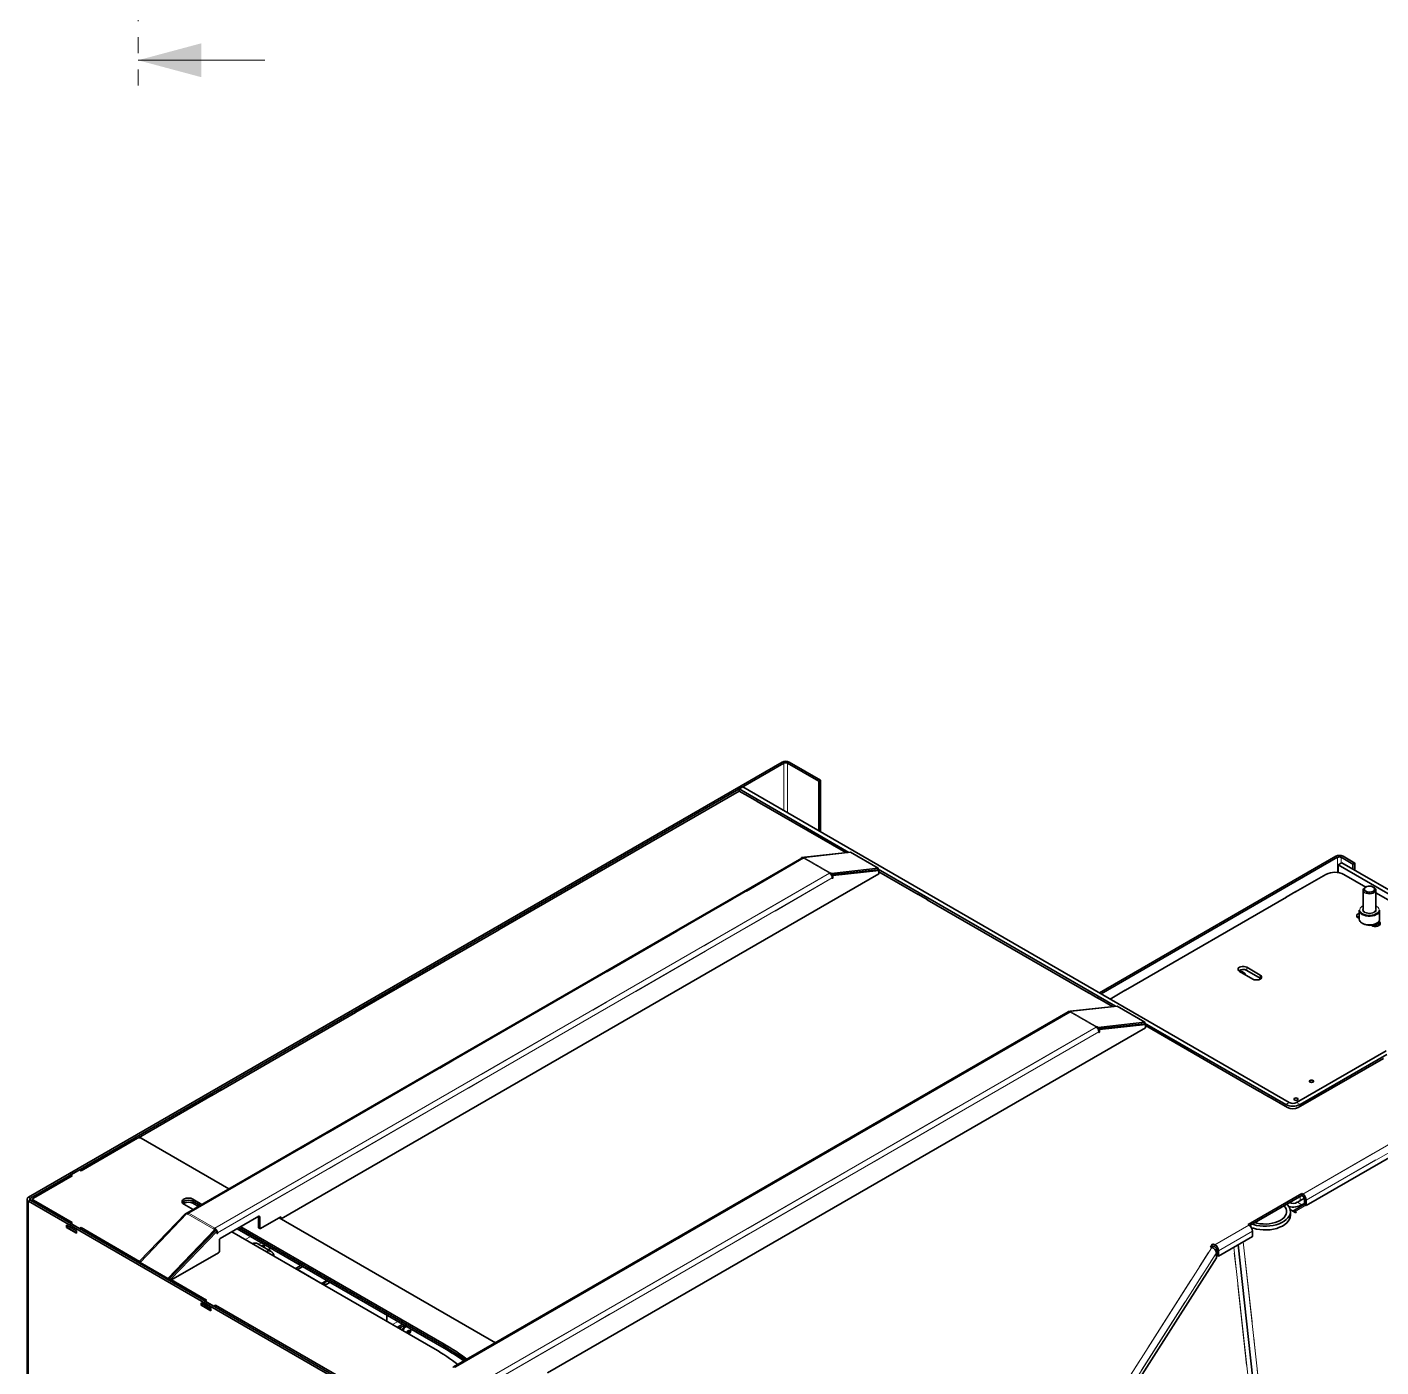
# Paper-space layout 'Blatt1' of a CAD drawing. Header units: millimetres. Extents: x 0 to 1189, y 0 to 841.
# Drawn here: x 468.9 to 575.8, y 207.5 to 313.2 of the extents above; entities that cross this region are included whole.
import ezdxf

# ---------------------------------------------------------------- set-up
doc = ezdxf.new("R2010")
doc.units = ezdxf.units.MM
doc.linetypes.add('CENTER', pattern=[10.16, 6.35, -1.27, 1.27, -1.27])
doc.linetypes.add('PHANTOM', pattern=[12.7, 6.35, -1.27, 1.27, -1.27, 1.27, -1.27])

psp = doc.layouts.new('Blatt1')

# ---------------------------------------------------------------- linework, layer by layer
at = {"color": 7, "linetype": 'CENTER', "lineweight": 18}
psp.add_line((477.678, 777.265), (477.678, 308.626), dxfattribs=at)
at = {"color": 7, "linetype": 'Continuous', "lineweight": 18}
psp.add_line((487.678, 310.626), (477.678, 310.626), dxfattribs=at)
at = {"color": 7, "linetype": 'Continuous', "lineweight": 35}
for p, q in [((528.505, 255.243), (469.037, 220.913)), ((528.646, 255.161), (469.179, 220.831)), ((531.404, 253.733), (528.929, 255.161)), ((531.546, 253.814), (529.071, 255.243)), ((525.111, 253.12), (525.394, 253.284)), ((525.394, 253.284), (568.527, 228.383)), ((531.546, 253.814), (531.404, 253.733)), ((531.404, 249.814), (531.404, 253.733)), ((531.546, 249.732), (531.546, 253.814)), ((525.111, 252.957), (518.181, 248.957)), ((525.111, 253.12), (525.111, 252.957)), ((525.111, 253.12), (533.78, 248.116)), ((525.818, 252.549), (525.111, 252.957)), ((525.783, 252.569), (525.783, 252.577)), ((525.783, 252.577), (526.56, 252.128)), ((525.825, 252.553), (525.818, 252.549)), ((526.525, 252.141), (526.532, 252.145)), ((533.53, 248.097), (526.525, 252.141)), ((526.56, 252.128), (526.56, 252.12)), ((517.439, 248.536), (518.217, 248.985)), ((518.181, 248.957), (518.174, 248.961)), ((518.217, 248.985), (518.217, 248.977)), ((517.474, 248.548), (506.868, 242.425)), ((517.439, 248.528), (517.439, 248.536)), ((517.467, 248.553), (517.474, 248.548)), ((533.667, 248.112), (530.031, 247.71)), ((530.212, 247.721), (533.905, 248.13)), ((533.68, 248.105), (533.667, 248.112)), ((536.098, 246.864), (533.905, 248.13)), ((530.054, 247.667), (481.539, 219.66)), ((530.086, 247.678), (530.031, 247.71)), ((530.031, 247.71), (530.031, 247.654)), ((530.194, 247.657), (530.212, 247.721)), ((530.212, 247.721), (530.283, 247.68)), ((536.098, 246.864), (532.404, 246.455)), ((536.059, 246.731), (536.098, 246.864)), ((572.204, 247.808), (553.541, 237.035)), ((572.346, 247.727), (553.683, 236.953)), ((572.381, 247.135), (572.664, 247.298)), ((572.381, 247.135), (572.381, 246.531)), ((572.381, 247.135), (579.673, 242.925)), ((572.628, 247.727), (573.548, 247.196)), ((579.909, 243.116), (572.664, 247.298)), ((573.689, 247.278), (572.77, 247.808)), ((573.689, 247.278), (573.548, 247.196)), ((573.548, 246.788), (573.548, 247.196)), ((573.689, 246.706), (573.689, 247.278)), ((488.964, 219.19), (536.142, 246.426)), ((532.313, 246.425), (532.334, 246.496)), ((532.404, 246.455), (532.334, 246.496)), ((532.404, 246.455), (532.375, 246.354)), ((532.397, 246.322), (532.4, 246.323)), ((532.4, 246.342), (536.036, 246.745)), ((532.4, 246.342), (532.506, 246.281)), ((532.4, 246.317), (532.4, 246.342)), ((532.466, 246.1), (532.466, 246.071)), ((532.506, 246.281), (536.142, 246.684)), ((532.506, 246.094), (532.506, 246.281)), ((536.036, 246.745), (536.142, 246.684)), ((536.076, 246.79), (554.817, 235.972)), ((536.142, 246.684), (536.142, 246.426)), ((539.253, 244.793), (536.142, 246.589)), ((571.426, 246.38), (569.022, 244.992)), ((574.567, 245.383), (572.841, 246.38)), ((539.218, 244.813), (539.218, 244.822)), ((539.218, 244.822), (539.995, 244.373)), ((539.26, 244.797), (539.253, 244.793)), ((568.28, 244.571), (569.058, 245.02)), ((569.022, 244.992), (569.015, 244.996)), ((569.058, 245.02), (569.058, 245.012)), ((574.356, 245.141), (574.356, 243.616)), ((574.567, 245.383), (574.502, 245.346)), ((575.209, 245.346), (575.144, 245.383)), ((575.356, 243.616), (575.356, 245.141)), ((579.337, 242.629), (575.356, 244.928)), ((539.96, 244.385), (539.967, 244.389)), ((552.688, 237.037), (539.96, 244.385)), ((539.995, 244.373), (539.995, 244.364)), ((568.315, 244.583), (556.294, 237.644)), ((568.28, 244.563), (568.28, 244.571)), ((568.308, 244.588), (568.315, 244.583)), ((574.356, 243.616), (574.356, 243.603)), ((573.972, 242.951), (574.056, 242.902)), ((574.056, 243.551), (574.056, 242.849)), ((575.598, 242.665), (575.592, 242.668)), ((575.656, 242.849), (575.656, 243.551)), ((506.16, 242.017), (495.554, 235.894)), ((506.125, 242.005), (506.903, 242.454)), ((506.125, 241.997), (506.125, 242.005)), ((506.153, 242.021), (506.16, 242.017)), ((506.868, 242.425), (506.86, 242.43)), ((506.903, 242.454), (506.903, 242.446)), ((574.29, 242.522), (574.361, 242.481)), ((574.979, 242.369), (575.033, 242.338)), ((575.414, 242.395), (575.212, 242.279)), ((575.351, 242.481), (575.422, 242.522)), ((575.414, 242.395), (575.369, 242.492)), ((575.414, 242.395), (575.414, 242.278)), ((575.598, 242.42), (575.421, 242.522)), ((575.655, 242.379), (575.598, 242.42)), ((564.603, 238.726), (565.663, 238.113)), ((564.926, 238.632), (564.785, 238.714)), ((566.229, 238.44), (565.168, 239.052)), ((566.229, 238.195), (565.168, 238.807)), ((555.587, 237.236), (554.39, 236.545)), ((555.552, 237.224), (556.33, 237.673)), ((555.552, 237.215), (555.552, 237.224)), ((555.58, 237.24), (555.587, 237.236)), ((556.294, 237.644), (556.287, 237.648)), ((556.33, 237.673), (556.33, 237.664)), ((566.285, 238.154), (566.229, 238.195)), ((552.653, 237.058), (552.653, 237.066)), ((552.653, 237.066), (553.431, 236.617)), ((552.695, 237.041), (552.688, 237.037)), ((553.395, 236.629), (553.402, 236.633)), ((554.566, 235.953), (553.395, 236.629)), ((553.431, 236.617), (553.431, 236.609)), ((494.847, 235.486), (484.24, 229.363)), ((494.811, 235.474), (495.589, 235.923)), ((494.811, 235.466), (494.811, 235.474)), ((494.84, 235.49), (494.847, 235.486)), ((495.554, 235.894), (495.547, 235.898)), ((495.589, 235.923), (495.589, 235.915)), ((551.09, 235.522), (502.576, 207.516)), ((554.703, 235.968), (551.068, 235.566)), ((551.122, 235.534), (551.068, 235.566)), ((551.068, 235.566), (551.068, 235.51)), ((551.23, 235.513), (551.249, 235.577)), ((551.249, 235.577), (554.942, 235.985)), ((551.249, 235.577), (551.32, 235.536)), ((554.717, 235.961), (554.703, 235.968)), ((557.134, 234.72), (554.942, 235.985)), ((510, 207.046), (557.178, 234.282)), ((553.349, 234.28), (553.37, 234.352)), ((553.441, 234.311), (553.37, 234.352)), ((553.441, 234.311), (553.412, 234.21)), ((553.433, 234.178), (553.437, 234.178)), ((553.437, 234.198), (557.072, 234.601)), ((553.437, 234.198), (553.543, 234.137)), ((553.437, 234.173), (553.437, 234.198)), ((557.134, 234.72), (553.441, 234.311)), ((553.543, 234.137), (557.178, 234.54)), ((553.543, 233.95), (553.543, 234.137)), ((557.072, 234.601), (557.178, 234.54)), ((557.095, 234.587), (557.134, 234.72)), ((557.112, 234.646), (568.244, 228.22)), ((557.178, 234.54), (557.178, 234.282)), ((566.123, 229.281), (557.178, 234.445)), ((553.503, 233.956), (553.503, 233.927)), ((569.093, 228.383), (576.164, 232.465)), ((575.952, 231.853), (569.234, 227.975)), ((569.376, 228.22), (576.235, 232.18)), ((483.533, 228.955), (477.712, 225.594)), ((483.498, 228.942), (484.275, 229.391)), ((483.498, 228.934), (483.498, 228.942)), ((483.526, 228.959), (483.533, 228.955)), ((484.24, 229.363), (484.233, 229.367)), ((484.275, 229.391), (484.275, 229.383)), ((566.088, 229.302), (566.088, 229.31)), ((566.088, 229.31), (566.866, 228.861)), ((566.13, 229.285), (566.123, 229.281)), ((566.83, 228.873), (566.837, 228.877)), ((568.386, 227.975), (566.83, 228.873)), ((566.866, 228.861), (566.866, 228.853)), ((569.871, 220.26), (581.892, 227.199)), ((477.636, 225.567), (473.181, 222.995)), ((484.845, 221.568), (477.919, 225.567)), ((472.474, 222.587), (469.433, 220.831)), ((473.054, 223.068), (472.347, 222.66)), ((472.347, 222.66), (472.474, 222.587)), ((472.347, 222.513), (472.347, 222.66)), ((473.181, 222.995), (473.054, 223.068)), ((569.517, 221.199), (565.275, 218.75)), ((569.588, 221.158), (569.517, 221.199)), ((569.517, 221.036), (569.517, 221.199)), ((468.92, 220.75), (468.92, 79.57)), ((469.037, 220.587), (517.828, 192.42)), ((469.179, 220.668), (517.969, 192.502)), ((469.375, 220.75), (469.375, 220.587)), ((469.433, 220.668), (472.474, 218.913)), ((481.3, 220.349), (482.017, 219.935)), ((482.007, 220.757), (482.724, 220.343)), ((482.007, 220.594), (482.582, 220.262)), ((482.014, 220.435), (482.448, 220.184)), ((565.409, 218.664), (569.517, 221.036)), ((569.729, 220.352), (568.802, 219.817)), ((569.717, 220.823), (569.164, 220.504)), ((569.517, 221.036), (569.588, 220.995)), ((569.729, 220.422), (569.517, 220.3)), ((569.729, 220.341), (569.729, 220.75)), ((569.729, 220.341), (569.871, 220.26)), ((569.871, 220.26), (569.871, 220.668)), ((477.802, 215.862), (481.437, 219.657)), ((477.846, 215.767), (481.539, 219.622)), ((481.525, 219.607), (481.437, 219.657)), ((481.539, 219.622), (481.61, 219.581)), ((487.206, 219.401), (484.166, 217.646)), ((487.171, 219.38), (487.171, 218.539)), ((487.277, 218.478), (487.277, 219.36)), ((488.939, 219.356), (487.348, 218.437)), ((505.881, 209.424), (488.808, 219.28)), ((488.833, 219.295), (488.833, 219.266)), ((488.939, 219.205), (488.939, 219.356)), ((568.598, 219.935), (568.99, 219.708)), ((568.618, 219.476), (568.618, 219.77)), ((569.061, 219.749), (568.99, 219.79)), ((472.043, 218.697), (472.043, 218.517)), ((472.82, 218.247), (472.043, 218.697)), ((472.092, 218.545), (472.043, 218.517)), ((472.043, 218.517), (472.82, 218.068)), ((472.092, 218.513), (472.092, 218.668)), ((472.092, 218.513), (472.799, 218.105)), ((472.474, 218.913), (472.347, 218.839)), ((472.347, 218.839), (473.054, 218.431)), ((472.799, 218.105), (472.799, 218.26)), ((472.799, 218.105), (472.82, 218.117)), ((472.82, 218.068), (472.82, 218.247)), ((473.054, 218.431), (473.181, 218.505)), ((473.181, 218.505), (477.802, 215.837)), ((473.181, 218.358), (473.181, 218.505)), ((483.731, 218.357), (480.038, 214.502)), ((480.078, 214.411), (483.771, 218.266)), ((483.806, 218.29), (480.171, 214.495)), ((483.912, 218.228), (480.277, 214.433)), ((483.731, 218.357), (483.661, 218.397)), ((483.771, 218.266), (483.731, 218.357)), ((483.74, 218.339), (483.74, 218.461)), ((483.806, 218.29), (483.912, 218.228)), ((483.912, 218.041), (483.912, 218.228)), ((483.952, 218.064), (483.952, 218.094)), ((485.074, 218.17), (501.117, 208.909)), ((485.506, 218.419), (501.83, 208.995)), ((485.64, 218.497), (501.825, 209.153)), ((485.647, 218.501), (501.83, 209.159)), ((485.781, 218.578), (501.825, 209.317)), ((487.192, 218.494), (487.298, 218.432)), ((565.275, 218.75), (565.345, 218.709)), ((565.628, 217.811), (565.628, 218.219)), ((484.095, 217.523), (484.095, 216.641)), ((488.191, 216.627), (487.13, 217.24)), ((488.044, 216.953), (488.044, 216.712)), ((562.447, 217.164), (562.312, 216.952)), ((562.312, 216.952), (562.405, 216.932)), ((562.403, 216.933), (562.447, 217.001)), ((562.658, 217.158), (562.611, 217.185)), ((562.611, 217.021), (562.658, 216.994)), ((562.941, 216.259), (565.628, 217.811)), ((568.31, 182.43), (564.485, 217.151)), ((477.889, 215.812), (477.802, 215.862)), ((477.802, 215.784), (477.802, 215.862)), ((484.024, 216.519), (480.277, 214.355)), ((543.231, 185.423), (562.781, 216.117)), ((562.781, 216.117), (562.781, 216.526)), ((562.8, 216.341), (562.8, 216.749)), ((562.8, 216.341), (562.941, 216.259)), ((562.941, 216.259), (562.941, 216.668)), ((477.851, 215.756), (477.802, 215.784)), ((477.846, 215.767), (480.038, 214.502)), ((477.886, 215.677), (477.846, 215.767)), ((477.886, 215.677), (480.078, 214.411)), ((490.529, 215.519), (490.161, 215.307)), ((490.67, 215.438), (490.303, 215.225)), ((490.303, 215.165), (492.108, 214.123)), ((480.038, 214.502), (480.078, 214.411)), ((480.147, 214.483), (480.171, 214.47)), ((480.171, 214.495), (480.277, 214.433)), ((480.171, 214.417), (480.171, 214.495)), ((480.171, 214.417), (480.277, 214.355)), ((480.277, 214.355), (480.277, 214.433)), ((480.323, 214.382), (483.08, 212.79)), ((492.579, 214.335), (492.212, 214.123)), ((492.301, 214.018), (492.279, 214.011)), ((492.301, 214.027), (492.301, 213.998)), ((492.627, 214.308), (492.358, 214.153)), ((492.443, 213.946), (492.443, 213.916)), ((492.827, 214.193), (492.458, 213.98)), ((483.08, 212.79), (482.953, 212.716)), ((482.953, 212.716), (483.66, 212.308)), ((482.649, 212.573), (482.649, 212.394)), ((483.427, 212.124), (482.649, 212.573)), ((482.699, 212.422), (482.649, 212.394)), ((482.649, 212.394), (483.427, 211.945)), ((482.699, 212.39), (482.699, 212.545)), ((482.699, 212.39), (483.406, 211.982)), ((483.406, 211.982), (483.406, 212.137)), ((483.406, 211.982), (483.427, 211.994)), ((483.427, 211.945), (483.427, 212.124)), ((483.66, 212.308), (483.788, 212.382)), ((483.788, 212.382), (493.687, 206.667)), ((483.788, 212.235), (483.788, 212.382)), ((497.322, 211.1), (497.322, 211.598)), ((498.555, 210.886), (498.124, 210.637)), ((498.697, 210.804), (498.265, 210.555)), ((498.997, 210.368), (498.891, 210.236)), ((498.891, 210.236), (498.891, 210.194)), ((498.948, 210.307), (499.103, 210.217)), ((499.103, 210.358), (498.997, 210.368)), ((499.024, 210.117), (499.103, 210.217)), ((499.103, 210.217), (499.103, 210.358))]:
    psp.add_line(p, q, dxfattribs=at)
at = {"color": 7, "linetype": 'PHANTOM', "lineweight": 18}
for p, q in [((528.505, 255.243), (469.037, 220.913)), ((528.646, 255.161), (469.179, 220.831)), ((531.404, 253.733), (528.929, 255.161)), ((531.546, 253.814), (529.071, 255.243)), ((525.111, 253.12), (525.394, 253.284)), ((525.394, 253.284), (568.527, 228.383)), ((531.546, 253.814), (531.404, 253.733)), ((531.404, 249.814), (531.404, 253.733)), ((531.546, 249.732), (531.546, 253.814)), ((525.111, 252.957), (518.181, 248.957)), ((525.111, 253.12), (525.111, 252.957)), ((525.111, 253.12), (533.78, 248.116)), ((525.818, 252.549), (525.111, 252.957)), ((525.783, 252.569), (525.783, 252.577)), ((525.783, 252.577), (526.56, 252.128)), ((525.825, 252.553), (525.818, 252.549)), ((526.525, 252.141), (526.532, 252.145)), ((533.53, 248.097), (526.525, 252.141)), ((526.56, 252.128), (526.56, 252.12)), ((517.439, 248.536), (518.217, 248.985)), ((518.181, 248.957), (518.174, 248.961)), ((518.217, 248.985), (518.217, 248.977)), ((517.474, 248.548), (506.868, 242.425)), ((517.439, 248.528), (517.439, 248.536)), ((517.467, 248.553), (517.474, 248.548)), ((533.667, 248.112), (530.031, 247.71)), ((530.212, 247.721), (533.905, 248.13)), ((533.68, 248.105), (533.667, 248.112)), ((536.098, 246.864), (533.905, 248.13)), ((530.054, 247.667), (481.539, 219.66)), ((530.086, 247.678), (530.031, 247.71)), ((530.031, 247.71), (530.031, 247.654)), ((530.194, 247.657), (530.212, 247.721)), ((530.212, 247.721), (530.283, 247.68)), ((536.098, 246.864), (532.404, 246.455)), ((536.059, 246.731), (536.098, 246.864)), ((572.204, 247.808), (553.541, 237.035)), ((572.346, 247.727), (553.683, 236.953)), ((572.381, 247.135), (572.664, 247.298)), ((572.381, 247.135), (572.381, 246.531)), ((572.381, 247.135), (579.673, 242.925)), ((572.628, 247.727), (573.548, 247.196)), ((579.909, 243.116), (572.664, 247.298)), ((573.689, 247.278), (572.77, 247.808)), ((573.689, 247.278), (573.548, 247.196)), ((573.548, 246.788), (573.548, 247.196)), ((573.689, 246.706), (573.689, 247.278)), ((488.964, 219.19), (536.142, 246.426)), ((532.313, 246.425), (532.334, 246.496)), ((532.404, 246.455), (532.334, 246.496)), ((532.404, 246.455), (532.375, 246.354)), ((532.397, 246.322), (532.4, 246.323)), ((532.4, 246.342), (536.036, 246.745)), ((532.4, 246.342), (532.506, 246.281)), ((532.4, 246.317), (532.4, 246.342)), ((532.466, 246.1), (532.466, 246.071)), ((532.506, 246.281), (536.142, 246.684)), ((532.506, 246.094), (532.506, 246.281)), ((536.036, 246.745), (536.142, 246.684)), ((536.076, 246.79), (554.817, 235.972)), ((536.142, 246.684), (536.142, 246.426)), ((539.253, 244.793), (536.142, 246.589)), ((571.426, 246.38), (569.022, 244.992)), ((574.567, 245.383), (572.841, 246.38)), ((539.218, 244.813), (539.218, 244.822)), ((539.218, 244.822), (539.995, 244.373)), ((539.26, 244.797), (539.253, 244.793)), ((568.28, 244.571), (569.058, 245.02)), ((569.022, 244.992), (569.015, 244.996)), ((569.058, 245.02), (569.058, 245.012)), ((574.356, 245.141), (574.356, 243.616)), ((574.567, 245.383), (574.502, 245.346)), ((575.209, 245.346), (575.144, 245.383)), ((575.356, 243.616), (575.356, 245.141)), ((579.337, 242.629), (575.356, 244.928)), ((539.96, 244.385), (539.967, 244.389)), ((552.688, 237.037), (539.96, 244.385)), ((539.995, 244.373), (539.995, 244.364)), ((568.315, 244.583), (556.294, 237.644)), ((568.28, 244.563), (568.28, 244.571)), ((568.308, 244.588), (568.315, 244.583)), ((574.356, 243.616), (574.356, 243.603)), ((573.972, 242.951), (574.056, 242.902)), ((574.056, 243.551), (574.056, 242.849)), ((575.598, 242.665), (575.592, 242.668)), ((575.656, 242.849), (575.656, 243.551)), ((506.16, 242.017), (495.554, 235.894)), ((506.125, 242.005), (506.903, 242.454)), ((506.125, 241.997), (506.125, 242.005)), ((506.153, 242.021), (506.16, 242.017)), ((506.868, 242.425), (506.86, 242.43)), ((506.903, 242.454), (506.903, 242.446)), ((574.29, 242.522), (574.361, 242.481)), ((574.979, 242.369), (575.033, 242.338)), ((575.414, 242.395), (575.212, 242.279)), ((575.351, 242.481), (575.422, 242.522)), ((575.414, 242.395), (575.369, 242.492)), ((575.414, 242.395), (575.414, 242.278)), ((575.598, 242.42), (575.421, 242.522)), ((575.655, 242.379), (575.598, 242.42)), ((564.603, 238.726), (565.663, 238.113)), ((564.926, 238.632), (564.785, 238.714)), ((566.229, 238.44), (565.168, 239.052)), ((566.229, 238.195), (565.168, 238.807)), ((555.587, 237.236), (554.39, 236.545)), ((555.552, 237.224), (556.33, 237.673)), ((555.552, 237.215), (555.552, 237.224)), ((555.58, 237.24), (555.587, 237.236)), ((556.294, 237.644), (556.287, 237.648)), ((556.33, 237.673), (556.33, 237.664)), ((566.285, 238.154), (566.229, 238.195)), ((552.653, 237.058), (552.653, 237.066)), ((552.653, 237.066), (553.431, 236.617)), ((552.695, 237.041), (552.688, 237.037)), ((553.395, 236.629), (553.402, 236.633)), ((554.566, 235.953), (553.395, 236.629)), ((553.431, 236.617), (553.431, 236.609)), ((494.847, 235.486), (484.24, 229.363)), ((494.811, 235.474), (495.589, 235.923)), ((494.811, 235.466), (494.811, 235.474)), ((494.84, 235.49), (494.847, 235.486)), ((495.554, 235.894), (495.547, 235.898)), ((495.589, 235.923), (495.589, 235.915)), ((551.09, 235.522), (502.576, 207.516)), ((554.703, 235.968), (551.068, 235.566)), ((551.122, 235.534), (551.068, 235.566)), ((551.068, 235.566), (551.068, 235.51)), ((551.23, 235.513), (551.249, 235.577)), ((551.249, 235.577), (554.942, 235.985)), ((551.249, 235.577), (551.32, 235.536)), ((554.717, 235.961), (554.703, 235.968)), ((557.134, 234.72), (554.942, 235.985)), ((510, 207.046), (557.178, 234.282)), ((553.349, 234.28), (553.37, 234.352)), ((553.441, 234.311), (553.37, 234.352)), ((553.441, 234.311), (553.412, 234.21)), ((553.433, 234.178), (553.437, 234.178)), ((553.437, 234.198), (557.072, 234.601)), ((553.437, 234.198), (553.543, 234.137)), ((553.437, 234.173), (553.437, 234.198)), ((557.134, 234.72), (553.441, 234.311)), ((553.543, 234.137), (557.178, 234.54)), ((553.543, 233.95), (553.543, 234.137)), ((557.072, 234.601), (557.178, 234.54)), ((557.095, 234.587), (557.134, 234.72)), ((557.112, 234.646), (568.244, 228.22)), ((557.178, 234.54), (557.178, 234.282)), ((566.123, 229.281), (557.178, 234.445)), ((553.503, 233.956), (553.503, 233.927)), ((569.093, 228.383), (576.164, 232.465)), ((575.952, 231.853), (569.234, 227.975)), ((569.376, 228.22), (576.235, 232.18)), ((483.533, 228.955), (477.712, 225.594)), ((483.498, 228.942), (484.275, 229.391)), ((483.498, 228.934), (483.498, 228.942)), ((483.526, 228.959), (483.533, 228.955)), ((484.24, 229.363), (484.233, 229.367)), ((484.275, 229.391), (484.275, 229.383)), ((566.088, 229.302), (566.088, 229.31)), ((566.088, 229.31), (566.866, 228.861)), ((566.13, 229.285), (566.123, 229.281)), ((566.83, 228.873), (566.837, 228.877)), ((568.386, 227.975), (566.83, 228.873)), ((566.866, 228.861), (566.866, 228.853)), ((569.871, 220.26), (581.892, 227.199)), ((477.636, 225.567), (473.181, 222.995)), ((484.845, 221.568), (477.919, 225.567)), ((472.474, 222.587), (469.433, 220.831)), ((473.054, 223.068), (472.347, 222.66)), ((472.347, 222.66), (472.474, 222.587)), ((472.347, 222.513), (472.347, 222.66)), ((473.181, 222.995), (473.054, 223.068)), ((569.517, 221.199), (565.275, 218.75)), ((569.588, 221.158), (569.517, 221.199)), ((569.517, 221.036), (569.517, 221.199)), ((468.92, 220.75), (468.92, 79.57)), ((469.037, 220.587), (517.828, 192.42)), ((469.179, 220.668), (517.969, 192.502)), ((469.375, 220.75), (469.375, 220.587)), ((469.433, 220.668), (472.474, 218.913)), ((481.3, 220.349), (482.017, 219.935)), ((482.007, 220.757), (482.724, 220.343)), ((482.007, 220.594), (482.582, 220.262)), ((482.014, 220.435), (482.448, 220.184)), ((565.409, 218.664), (569.517, 221.036)), ((569.729, 220.352), (568.802, 219.817)), ((569.717, 220.823), (569.164, 220.504)), ((569.517, 221.036), (569.588, 220.995)), ((569.729, 220.422), (569.517, 220.3)), ((569.729, 220.341), (569.729, 220.75)), ((569.729, 220.341), (569.871, 220.26)), ((569.871, 220.26), (569.871, 220.668)), ((477.802, 215.862), (481.437, 219.657)), ((477.846, 215.767), (481.539, 219.622)), ((481.525, 219.607), (481.437, 219.657)), ((481.539, 219.622), (481.61, 219.581)), ((487.206, 219.401), (484.166, 217.646)), ((487.171, 219.38), (487.171, 218.539)), ((487.277, 218.478), (487.277, 219.36)), ((488.939, 219.356), (487.348, 218.437)), ((505.881, 209.424), (488.808, 219.28)), ((488.833, 219.295), (488.833, 219.266)), ((488.939, 219.205), (488.939, 219.356)), ((568.598, 219.935), (568.99, 219.708)), ((568.618, 219.476), (568.618, 219.77)), ((569.061, 219.749), (568.99, 219.79)), ((472.043, 218.697), (472.043, 218.517)), ((472.82, 218.247), (472.043, 218.697)), ((472.092, 218.545), (472.043, 218.517)), ((472.043, 218.517), (472.82, 218.068)), ((472.092, 218.513), (472.092, 218.668)), ((472.092, 218.513), (472.799, 218.105)), ((472.474, 218.913), (472.347, 218.839)), ((472.347, 218.839), (473.054, 218.431)), ((472.799, 218.105), (472.799, 218.26)), ((472.799, 218.105), (472.82, 218.117)), ((472.82, 218.068), (472.82, 218.247)), ((473.054, 218.431), (473.181, 218.505)), ((473.181, 218.505), (477.802, 215.837)), ((473.181, 218.358), (473.181, 218.505)), ((483.731, 218.357), (480.038, 214.502)), ((480.078, 214.411), (483.771, 218.266)), ((483.806, 218.29), (480.171, 214.495)), ((483.912, 218.228), (480.277, 214.433)), ((483.731, 218.357), (483.661, 218.397)), ((483.771, 218.266), (483.731, 218.357)), ((483.74, 218.339), (483.74, 218.461)), ((483.806, 218.29), (483.912, 218.228)), ((483.912, 218.041), (483.912, 218.228)), ((483.952, 218.064), (483.952, 218.094)), ((485.074, 218.17), (501.117, 208.909)), ((485.506, 218.419), (501.83, 208.995)), ((485.64, 218.497), (501.825, 209.153)), ((485.647, 218.501), (501.83, 209.159)), ((485.781, 218.578), (501.825, 209.317)), ((487.192, 218.494), (487.298, 218.432)), ((565.275, 218.75), (565.345, 218.709)), ((565.628, 217.811), (565.628, 218.219)), ((484.095, 217.523), (484.095, 216.641)), ((488.191, 216.627), (487.13, 217.24)), ((488.044, 216.953), (488.044, 216.712)), ((562.447, 217.164), (562.312, 216.952)), ((562.312, 216.952), (562.405, 216.932)), ((562.403, 216.933), (562.447, 217.001)), ((562.658, 217.158), (562.611, 217.185)), ((562.611, 217.021), (562.658, 216.994)), ((562.941, 216.259), (565.628, 217.811)), ((568.31, 182.43), (564.485, 217.151)), ((477.889, 215.812), (477.802, 215.862)), ((477.802, 215.784), (477.802, 215.862)), ((484.024, 216.519), (480.277, 214.355)), ((543.231, 185.423), (562.781, 216.117)), ((562.781, 216.117), (562.781, 216.526)), ((562.8, 216.341), (562.8, 216.749)), ((562.8, 216.341), (562.941, 216.259)), ((562.941, 216.259), (562.941, 216.668)), ((477.851, 215.756), (477.802, 215.784)), ((477.846, 215.767), (480.038, 214.502)), ((477.886, 215.677), (477.846, 215.767)), ((477.886, 215.677), (480.078, 214.411)), ((490.529, 215.519), (490.161, 215.307)), ((490.67, 215.438), (490.303, 215.225)), ((490.303, 215.165), (492.108, 214.123)), ((480.038, 214.502), (480.078, 214.411)), ((480.147, 214.483), (480.171, 214.47)), ((480.171, 214.495), (480.277, 214.433)), ((480.171, 214.417), (480.171, 214.495)), ((480.171, 214.417), (480.277, 214.355)), ((480.277, 214.355), (480.277, 214.433)), ((480.323, 214.382), (483.08, 212.79)), ((492.579, 214.335), (492.212, 214.123)), ((492.301, 214.018), (492.279, 214.011)), ((492.301, 214.027), (492.301, 213.998)), ((492.627, 214.308), (492.358, 214.153)), ((492.443, 213.946), (492.443, 213.916)), ((492.827, 214.193), (492.458, 213.98)), ((483.08, 212.79), (482.953, 212.716)), ((482.953, 212.716), (483.66, 212.308)), ((482.649, 212.573), (482.649, 212.394)), ((483.427, 212.124), (482.649, 212.573)), ((482.699, 212.422), (482.649, 212.394)), ((482.649, 212.394), (483.427, 211.945)), ((482.699, 212.39), (482.699, 212.545)), ((482.699, 212.39), (483.406, 211.982)), ((483.406, 211.982), (483.406, 212.137)), ((483.406, 211.982), (483.427, 211.994)), ((483.427, 211.945), (483.427, 212.124)), ((483.66, 212.308), (483.788, 212.382)), ((483.788, 212.382), (493.687, 206.667)), ((483.788, 212.235), (483.788, 212.382)), ((497.322, 211.1), (497.322, 211.598)), ((498.555, 210.886), (498.124, 210.637)), ((498.697, 210.804), (498.265, 210.555)), ((498.997, 210.368), (498.891, 210.236)), ((498.891, 210.236), (498.891, 210.194)), ((498.948, 210.307), (499.103, 210.217)), ((499.103, 210.358), (498.997, 210.368)), ((499.024, 210.117), (499.103, 210.217)), ((499.103, 210.217), (499.103, 210.358))]:
    psp.add_line(p, q, dxfattribs=at)
at = {"color": 8, "linetype": 'Continuous', "lineweight": 18}
for p, q in [((528.646, 255.161), (528.505, 255.243)), ((528.646, 255.161), (528.646, 251.406)), ((528.929, 255.161), (529.071, 255.243)), ((528.929, 251.243), (528.929, 255.161)), ((481.689, 219.645), (530.204, 247.652)), ((530.204, 247.652), (532.254, 246.468)), ((532.334, 246.496), (530.283, 247.68)), ((572.346, 247.727), (572.346, 246.536)), ((572.628, 247.278), (572.628, 247.727)), ((532.254, 246.468), (483.74, 218.461)), ((483.952, 218.094), (532.466, 246.1)), ((532.466, 246.117), (532.506, 246.094)), ((575.598, 242.42), (575.598, 242.665)), ((565.168, 238.807), (565.168, 239.052)), ((566.229, 238.195), (566.229, 238.44)), ((502.726, 207.501), (551.24, 235.508)), ((551.24, 235.508), (553.291, 234.324)), ((553.37, 234.352), (551.32, 235.536)), ((553.291, 234.324), (504.776, 206.317)), ((504.989, 205.95), (553.503, 233.956)), ((553.502, 233.973), (553.543, 233.95)), ((568.244, 228.22), (568.527, 228.383)), ((568.244, 228.22), (568.244, 228.057)), ((569.093, 228.383), (569.376, 228.22)), ((569.376, 228.22), (569.376, 228.057)), ((569.588, 221.158), (581.609, 228.097)), ((569.871, 220.668), (581.892, 227.608)), ((469.037, 220.913), (469.179, 220.831)), ((469.179, 220.668), (469.037, 220.587)), ((469.037, 220.587), (469.037, 79.407)), ((469.179, 220.831), (469.179, 220.668)), ((469.433, 220.668), (469.433, 220.521)), ((481.3, 220.594), (481.3, 220.757)), ((481.307, 220.598), (481.307, 220.435)), ((482.007, 220.757), (482.007, 220.594)), ((482.014, 220.59), (482.014, 220.435)), ((569.838, 220.279), (568.99, 219.79)), ((569.517, 220.3), (569.164, 220.504)), ((569.376, 220.954), (569.376, 220.626)), ((569.517, 220.229), (569.517, 220.3)), ((481.61, 219.581), (483.661, 218.397)), ((483.74, 218.461), (481.689, 219.645)), ((487.206, 219.401), (487.277, 219.36)), ((568.99, 219.708), (568.99, 219.79)), ((569.061, 219.708), (569.061, 219.749)), ((483.912, 218.087), (483.952, 218.064)), ((487.171, 218.539), (487.277, 218.478)), ((562.658, 217.158), (565.345, 218.709)), ((562.941, 216.668), (565.628, 218.219)), ((486.566, 217.807), (486.135, 217.558)), ((487.415, 217.317), (487.206, 217.196)), ((543.713, 187.584), (562.405, 216.932)), ((562.447, 217.001), (562.447, 217.164)), ((562.611, 217.021), (562.611, 217.185)), ((567.945, 182.416), (564.141, 216.952)), ((564.892, 217.385), (568.756, 182.311)), ((543.231, 185.832), (562.781, 216.526)), ((490.303, 215.225), (490.161, 215.307)), ((490.303, 215.165), (490.291, 215.159)), ((490.303, 215.165), (490.303, 215.225)), ((492.108, 214.123), (492.096, 214.117)), ((492.212, 214.123), (492.305, 214.07)), ((492.443, 213.946), (492.301, 214.027)), ((492.458, 213.98), (492.358, 214.153)), ((492.443, 213.946), (492.848, 214.18)), ((492.827, 214.193), (492.458, 213.98)), ((497.754, 210.85), (498.185, 211.099)), ((501.825, 209.153), (501.825, 209.317)), ((501.83, 208.995), (501.83, 209.159))]:
    psp.add_line(p, q, dxfattribs=at)
at = {"color": 8, "linetype": 'PHANTOM', "lineweight": 18}
for p, q in [((528.646, 255.161), (528.505, 255.243)), ((528.646, 255.161), (528.646, 251.406)), ((528.929, 255.161), (529.071, 255.243)), ((528.929, 251.243), (528.929, 255.161)), ((481.689, 219.645), (530.204, 247.652)), ((530.204, 247.652), (532.254, 246.468)), ((532.334, 246.496), (530.283, 247.68)), ((572.346, 247.727), (572.346, 246.536)), ((572.628, 247.278), (572.628, 247.727)), ((532.254, 246.468), (483.74, 218.461)), ((483.952, 218.094), (532.466, 246.1)), ((532.466, 246.117), (532.506, 246.094)), ((575.598, 242.42), (575.598, 242.665)), ((565.168, 238.807), (565.168, 239.052)), ((566.229, 238.195), (566.229, 238.44)), ((502.726, 207.501), (551.24, 235.508)), ((551.24, 235.508), (553.291, 234.324)), ((553.37, 234.352), (551.32, 235.536)), ((553.291, 234.324), (504.776, 206.317)), ((504.989, 205.95), (553.503, 233.956)), ((553.502, 233.973), (553.543, 233.95)), ((568.244, 228.22), (568.527, 228.383)), ((568.244, 228.22), (568.244, 228.057)), ((569.093, 228.383), (569.376, 228.22)), ((569.376, 228.22), (569.376, 228.057)), ((569.588, 221.158), (581.609, 228.097)), ((569.871, 220.668), (581.892, 227.608)), ((469.037, 220.913), (469.179, 220.831)), ((469.179, 220.668), (469.037, 220.587)), ((469.037, 220.587), (469.037, 79.407)), ((469.179, 220.831), (469.179, 220.668)), ((469.433, 220.668), (469.433, 220.521)), ((481.3, 220.594), (481.3, 220.757)), ((481.307, 220.598), (481.307, 220.435)), ((482.007, 220.757), (482.007, 220.594)), ((482.014, 220.59), (482.014, 220.435)), ((569.838, 220.279), (568.99, 219.79)), ((569.517, 220.3), (569.164, 220.504)), ((569.376, 220.954), (569.376, 220.626)), ((569.517, 220.229), (569.517, 220.3)), ((481.61, 219.581), (483.661, 218.397)), ((483.74, 218.461), (481.689, 219.645)), ((487.206, 219.401), (487.277, 219.36)), ((568.99, 219.708), (568.99, 219.79)), ((569.061, 219.708), (569.061, 219.749)), ((483.912, 218.087), (483.952, 218.064)), ((487.171, 218.539), (487.277, 218.478)), ((562.658, 217.158), (565.345, 218.709)), ((562.941, 216.668), (565.628, 218.219)), ((486.566, 217.807), (486.135, 217.558)), ((487.415, 217.317), (487.206, 217.196)), ((543.713, 187.584), (562.405, 216.932)), ((562.447, 217.001), (562.447, 217.164)), ((562.611, 217.021), (562.611, 217.185)), ((567.945, 182.416), (564.141, 216.952)), ((564.892, 217.385), (568.756, 182.311)), ((543.231, 185.832), (562.781, 216.526)), ((490.303, 215.225), (490.161, 215.307)), ((490.303, 215.165), (490.291, 215.159)), ((490.303, 215.165), (490.303, 215.225)), ((492.108, 214.123), (492.096, 214.117)), ((492.212, 214.123), (492.305, 214.07)), ((492.443, 213.946), (492.301, 214.027)), ((492.458, 213.98), (492.358, 214.153)), ((492.443, 213.946), (492.848, 214.18)), ((492.827, 214.193), (492.458, 213.98)), ((497.754, 210.85), (498.185, 211.099)), ((501.825, 209.153), (501.825, 209.317)), ((501.83, 208.995), (501.83, 209.159))]:
    psp.add_line(p, q, dxfattribs=at)
at = {"color": 7, "linetype": 'Continuous', "lineweight": 35, "flags": 128}
for points in [[(532.466, 246.071), (532.468, 246.063), (532.472, 246.058), (532.479, 246.057), (532.486, 246.059), (532.494, 246.065), (532.5, 246.074), (532.505, 246.084), (532.506, 246.094)], [(574.502, 244.937), (574.42, 245), (574.37, 245.073), (574.356, 245.151), (574.379, 245.229), (574.438, 245.3), (574.502, 245.346)], [(574.567, 245.05), (574.665, 245.008), (574.78, 244.985), (574.902, 244.983), (575.019, 245.001), (575.122, 245.038), (575.201, 245.091), (575.25, 245.156), (575.264, 245.225), (575.241, 245.294), (575.184, 245.356), (575.098, 245.406), (574.991, 245.439), (574.871, 245.452), (574.75, 245.444), (574.639, 245.416), (574.547, 245.37), (574.482, 245.311), (574.45, 245.243), (574.455, 245.173), (574.495, 245.107), (574.567, 245.05)], [(575.209, 245.346), (575.254, 245.316), (575.321, 245.247), (575.353, 245.171), (575.349, 245.092), (575.307, 245.018), (575.233, 244.952), (575.13, 244.9), (575.007, 244.866), (574.873, 244.853), (574.737, 244.861), (574.611, 244.89), (574.502, 244.937)], [(574.056, 243.314), (573.972, 243.277), (573.898, 243.219), (573.86, 243.15), (573.86, 243.078), (573.898, 243.009), (573.972, 242.951)], [(574.056, 243.069), (573.972, 243.032), (573.916, 242.991)], [(575.656, 243.551), (575.642, 243.464), (575.591, 243.368), (575.506, 243.281), (575.39, 243.207), (575.25, 243.149), (575.091, 243.109), (574.921, 243.091), (574.748, 243.093), (574.58, 243.117), (574.425, 243.162), (574.29, 243.224)], [(574.29, 242.522), (574.425, 242.46), (574.58, 242.415), (574.748, 242.391), (574.921, 242.388), (575.091, 242.407), (575.25, 242.447), (575.39, 242.505), (575.506, 242.579), (575.591, 242.666), (575.642, 242.762), (575.656, 242.849)], [(574.318, 243.273), (574.447, 243.214), (574.594, 243.172), (574.753, 243.149), (574.918, 243.146), (575.079, 243.164), (575.23, 243.202), (575.363, 243.257), (575.473, 243.328), (575.537, 243.389)], [(575.033, 242.338), (575.134, 242.296), (575.253, 242.274), (575.378, 242.274), (575.497, 242.296), (575.598, 242.338), (575.672, 242.397), (575.711, 242.466), (575.711, 242.538), (575.672, 242.606), (575.598, 242.665)], [(565.168, 239.052), (565.067, 239.095), (564.948, 239.117), (564.823, 239.117), (564.704, 239.095), (564.603, 239.052), (564.529, 238.994), (564.491, 238.925), (564.491, 238.853), (564.529, 238.784), (564.603, 238.726)], [(564.556, 238.758), (564.677, 238.753), (564.785, 238.714)], [(565.663, 238.113), (565.765, 238.071), (565.884, 238.049), (566.009, 238.049), (566.128, 238.071), (566.229, 238.113), (566.303, 238.172), (566.341, 238.241), (566.341, 238.313), (566.303, 238.382), (566.229, 238.44)], [(553.503, 233.927), (553.504, 233.919), (553.509, 233.914), (553.515, 233.913), (553.523, 233.915), (553.53, 233.921), (553.537, 233.93), (553.541, 233.94), (553.543, 233.95)], [(570.164, 230.127), (570.128, 230.096), (570.116, 230.06), (570.128, 230.023), (570.164, 229.992), (570.218, 229.972), (570.281, 229.964), (570.344, 229.972), (570.398, 229.992), (570.433, 230.023), (570.446, 230.06), (570.433, 230.096), (570.398, 230.127), (570.344, 230.148), (570.281, 230.155), (570.218, 230.148), (570.164, 230.127)], [(568.941, 228.71), (568.905, 228.68), (568.893, 228.643), (568.905, 228.607), (568.941, 228.576), (568.994, 228.555), (569.058, 228.548), (569.121, 228.555), (569.174, 228.576), (569.21, 228.607), (569.223, 228.643), (569.21, 228.68), (569.174, 228.71), (569.121, 228.731), (569.058, 228.738), (568.994, 228.731), (568.941, 228.71)], [(469.386, 220.549), (469.379, 220.564), (469.375, 220.587)], [(481.307, 220.435), (481.245, 220.391), (481.242, 220.389)], [(568.341, 220.356), (568.381, 220.315), (568.491, 220.175), (568.568, 220.027), (568.61, 219.875), (568.616, 219.72), (568.587, 219.567), (568.522, 219.417), (568.424, 219.274), (568.293, 219.139), (568.133, 219.016), (567.945, 218.906), (567.734, 218.812), (567.503, 218.735), (567.256, 218.676), (566.998, 218.636), (566.733, 218.617), (566.465, 218.619), (566.201, 218.641), (565.944, 218.683), (565.699, 218.745), (565.602, 218.775)], [(568.12, 220.229), (568.197, 220.134), (568.272, 219.997), (568.312, 219.856), (568.315, 219.713), (568.283, 219.571), (568.215, 219.433), (568.112, 219.302), (567.979, 219.182), (567.816, 219.073), (567.627, 218.98), (567.417, 218.904), (567.19, 218.846), (566.951, 218.808), (566.705, 218.79), (566.457, 218.793), (566.212, 218.817), (565.976, 218.861), (565.823, 218.903)], [(565.542, 218.503), (565.696, 218.452), (565.946, 218.389), (566.209, 218.346), (566.479, 218.324), (566.752, 218.324), (567.022, 218.345), (567.285, 218.388), (567.536, 218.45), (567.769, 218.532), (567.981, 218.631), (568.168, 218.746), (568.326, 218.875), (568.451, 219.015), (568.543, 219.163), (568.599, 219.317), (568.618, 219.475), (568.618, 219.476)], [(568.99, 219.708), (569.006, 219.702), (569.025, 219.7), (569.045, 219.702), (569.061, 219.708), (569.072, 219.717), (569.075, 219.729), (569.072, 219.74), (569.061, 219.749)], [(483.912, 218.041), (483.914, 218.033), (483.918, 218.028), (483.925, 218.027), (483.932, 218.03), (483.94, 218.036), (483.946, 218.045), (483.951, 218.054), (483.952, 218.064)], [(487.654, 216.937), (487.655, 216.966), (487.642, 217.036), (487.604, 217.08), (487.546, 217.091), (487.479, 217.068), (487.455, 217.052)], [(490.108, 215.264), (490.127, 215.283), (490.161, 215.307)], [(499.121, 210.298), (499.112, 210.347), (499.085, 210.378), (499.045, 210.386), (498.997, 210.369), (498.95, 210.331), (498.91, 210.277), (498.883, 210.215), (498.879, 210.201)]]:
    psp.add_lwpolyline(points, dxfattribs=at)
at = {"color": 7, "linetype": 'PHANTOM', "lineweight": 18, "flags": 128}
for points in [[(532.466, 246.071), (532.468, 246.063), (532.472, 246.058), (532.479, 246.057), (532.486, 246.059), (532.494, 246.065), (532.5, 246.074), (532.505, 246.084), (532.506, 246.094)], [(574.502, 244.937), (574.42, 245), (574.37, 245.073), (574.356, 245.151), (574.379, 245.229), (574.438, 245.3), (574.502, 245.346)], [(574.567, 245.05), (574.665, 245.008), (574.78, 244.985), (574.902, 244.983), (575.019, 245.001), (575.122, 245.038), (575.201, 245.091), (575.25, 245.156), (575.264, 245.225), (575.241, 245.294), (575.184, 245.356), (575.098, 245.406), (574.991, 245.439), (574.871, 245.452), (574.75, 245.444), (574.639, 245.416), (574.547, 245.37), (574.482, 245.311), (574.45, 245.243), (574.455, 245.173), (574.495, 245.107), (574.567, 245.05)], [(575.209, 245.346), (575.254, 245.316), (575.321, 245.247), (575.353, 245.171), (575.349, 245.092), (575.307, 245.018), (575.233, 244.952), (575.13, 244.9), (575.007, 244.866), (574.873, 244.853), (574.737, 244.861), (574.611, 244.89), (574.502, 244.937)], [(574.056, 243.314), (573.972, 243.277), (573.898, 243.219), (573.86, 243.15), (573.86, 243.078), (573.898, 243.009), (573.972, 242.951)], [(574.056, 243.069), (573.972, 243.032), (573.916, 242.991)], [(575.656, 243.551), (575.642, 243.464), (575.591, 243.368), (575.506, 243.281), (575.39, 243.207), (575.25, 243.149), (575.091, 243.109), (574.921, 243.091), (574.748, 243.093), (574.58, 243.117), (574.425, 243.162), (574.29, 243.224)], [(574.29, 242.522), (574.425, 242.46), (574.58, 242.415), (574.748, 242.391), (574.921, 242.388), (575.091, 242.407), (575.25, 242.447), (575.39, 242.505), (575.506, 242.579), (575.591, 242.666), (575.642, 242.762), (575.656, 242.849)], [(574.318, 243.273), (574.447, 243.214), (574.594, 243.172), (574.753, 243.149), (574.918, 243.146), (575.079, 243.164), (575.23, 243.202), (575.363, 243.257), (575.473, 243.328), (575.537, 243.389)], [(575.033, 242.338), (575.134, 242.296), (575.253, 242.274), (575.378, 242.274), (575.497, 242.296), (575.598, 242.338), (575.672, 242.397), (575.711, 242.466), (575.711, 242.538), (575.672, 242.606), (575.598, 242.665)], [(565.168, 239.052), (565.067, 239.095), (564.948, 239.117), (564.823, 239.117), (564.704, 239.095), (564.603, 239.052), (564.529, 238.994), (564.491, 238.925), (564.491, 238.853), (564.529, 238.784), (564.603, 238.726)], [(564.556, 238.758), (564.677, 238.753), (564.785, 238.714)], [(565.663, 238.113), (565.765, 238.071), (565.884, 238.049), (566.009, 238.049), (566.128, 238.071), (566.229, 238.113), (566.303, 238.172), (566.341, 238.241), (566.341, 238.313), (566.303, 238.382), (566.229, 238.44)], [(553.503, 233.927), (553.504, 233.919), (553.509, 233.914), (553.515, 233.913), (553.523, 233.915), (553.53, 233.921), (553.537, 233.93), (553.541, 233.94), (553.543, 233.95)], [(570.164, 230.127), (570.128, 230.096), (570.116, 230.06), (570.128, 230.023), (570.164, 229.992), (570.218, 229.972), (570.281, 229.964), (570.344, 229.972), (570.398, 229.992), (570.433, 230.023), (570.446, 230.06), (570.433, 230.096), (570.398, 230.127), (570.344, 230.148), (570.281, 230.155), (570.218, 230.148), (570.164, 230.127)], [(568.941, 228.71), (568.905, 228.68), (568.893, 228.643), (568.905, 228.607), (568.941, 228.576), (568.994, 228.555), (569.058, 228.548), (569.121, 228.555), (569.174, 228.576), (569.21, 228.607), (569.223, 228.643), (569.21, 228.68), (569.174, 228.71), (569.121, 228.731), (569.058, 228.738), (568.994, 228.731), (568.941, 228.71)], [(469.386, 220.549), (469.379, 220.564), (469.375, 220.587)], [(481.307, 220.435), (481.245, 220.391), (481.242, 220.389)], [(568.341, 220.356), (568.381, 220.315), (568.491, 220.175), (568.568, 220.027), (568.61, 219.875), (568.616, 219.72), (568.587, 219.567), (568.522, 219.417), (568.424, 219.274), (568.293, 219.139), (568.133, 219.016), (567.945, 218.906), (567.734, 218.812), (567.503, 218.735), (567.256, 218.676), (566.998, 218.636), (566.733, 218.617), (566.465, 218.619), (566.201, 218.641), (565.944, 218.683), (565.699, 218.745), (565.602, 218.775)], [(568.12, 220.229), (568.197, 220.134), (568.272, 219.997), (568.312, 219.856), (568.315, 219.713), (568.283, 219.571), (568.215, 219.433), (568.112, 219.302), (567.979, 219.182), (567.816, 219.073), (567.627, 218.98), (567.417, 218.904), (567.19, 218.846), (566.951, 218.808), (566.705, 218.79), (566.457, 218.793), (566.212, 218.817), (565.976, 218.861), (565.823, 218.903)], [(565.542, 218.503), (565.696, 218.452), (565.946, 218.389), (566.209, 218.346), (566.479, 218.324), (566.752, 218.324), (567.022, 218.345), (567.285, 218.388), (567.536, 218.45), (567.769, 218.532), (567.981, 218.631), (568.168, 218.746), (568.326, 218.875), (568.451, 219.015), (568.543, 219.163), (568.599, 219.317), (568.618, 219.475), (568.618, 219.476)], [(568.99, 219.708), (569.006, 219.702), (569.025, 219.7), (569.045, 219.702), (569.061, 219.708), (569.072, 219.717), (569.075, 219.729), (569.072, 219.74), (569.061, 219.749)], [(483.912, 218.041), (483.914, 218.033), (483.918, 218.028), (483.925, 218.027), (483.932, 218.03), (483.94, 218.036), (483.946, 218.045), (483.951, 218.054), (483.952, 218.064)], [(487.654, 216.937), (487.655, 216.966), (487.642, 217.036), (487.604, 217.08), (487.546, 217.091), (487.479, 217.068), (487.455, 217.052)], [(490.108, 215.264), (490.127, 215.283), (490.161, 215.307)], [(499.121, 210.298), (499.112, 210.347), (499.085, 210.378), (499.045, 210.386), (498.997, 210.369), (498.95, 210.331), (498.91, 210.277), (498.883, 210.215), (498.879, 210.201)]]:
    psp.add_lwpolyline(points, dxfattribs=at)
at = {"color": 8, "linetype": 'Continuous', "lineweight": 18, "flags": 128}
for points in [[(574.356, 243.914), (574.29, 243.877), (574.194, 243.799), (574.129, 243.712), (574.098, 243.619), (574.103, 243.524), (574.142, 243.432), (574.215, 243.347), (574.318, 243.273)], [(574.474, 243.363), (574.388, 243.428), (574.334, 243.503), (574.316, 243.584), (574.334, 243.664), (574.356, 243.701)], [(575.356, 243.701), (575.377, 243.664), (575.396, 243.584), (575.377, 243.503), (575.323, 243.428), (575.238, 243.363), (575.126, 243.314), (574.996, 243.282), (574.856, 243.272), (574.716, 243.282), (574.586, 243.314), (574.474, 243.363)], [(574.502, 243.412), (574.611, 243.365), (574.737, 243.336), (574.873, 243.328), (575.007, 243.341), (575.13, 243.375), (575.233, 243.426), (575.307, 243.492), (575.349, 243.567), (575.356, 243.616)], [(575.537, 243.389), (575.554, 243.41), (575.602, 243.501), (575.616, 243.595), (575.593, 243.689), (575.537, 243.778), (575.448, 243.858), (575.356, 243.914)], [(575.004, 242.355), (575.066, 242.379), (575.074, 242.383)], [(499.184, 210.349), (499.2, 210.412), (499.213, 210.506)]]:
    psp.add_lwpolyline(points, dxfattribs=at)
at = {"color": 8, "linetype": 'PHANTOM', "lineweight": 18, "flags": 128}
for points in [[(574.356, 243.914), (574.29, 243.877), (574.194, 243.799), (574.129, 243.712), (574.098, 243.619), (574.103, 243.524), (574.142, 243.432), (574.215, 243.347), (574.318, 243.273)], [(574.474, 243.363), (574.388, 243.428), (574.334, 243.503), (574.316, 243.584), (574.334, 243.664), (574.356, 243.701)], [(575.356, 243.701), (575.377, 243.664), (575.396, 243.584), (575.377, 243.503), (575.323, 243.428), (575.238, 243.363), (575.126, 243.314), (574.996, 243.282), (574.856, 243.272), (574.716, 243.282), (574.586, 243.314), (574.474, 243.363)], [(574.502, 243.412), (574.611, 243.365), (574.737, 243.336), (574.873, 243.328), (575.007, 243.341), (575.13, 243.375), (575.233, 243.426), (575.307, 243.492), (575.349, 243.567), (575.356, 243.616)], [(575.537, 243.389), (575.554, 243.41), (575.602, 243.501), (575.616, 243.595), (575.593, 243.689), (575.537, 243.778), (575.448, 243.858), (575.356, 243.914)], [(575.004, 242.355), (575.066, 242.379), (575.074, 242.383)], [(499.184, 210.349), (499.2, 210.412), (499.213, 210.506)]]:
    psp.add_lwpolyline(points, dxfattribs=at)
at = {"color": 7, "linetype": 'Continuous', "lineweight": 35}
for centre, radius, start, end in [((528.788, 254.697), 0.615, 62.60967, 117.39033), ((528.788, 254.888), 0.307, 62.60967, 117.39033), ((572.487, 247.263), 0.615, 62.60967, 117.39033), ((530.116, 247.529), 0.151, 54.38242, 114.30712), ((530.311, 247.475), 0.207, 97.6894, 121.17878), ((572.487, 247.454), 0.307, 62.60967, 117.39033), ((532.361, 246.291), 0.207, 97.6894, 121.17878), ((532.006, 246.08), 0.461, 2.60548, 57.39452), ((572.133, 245.015), 1.537, 62.60967, 117.39033), ((574.45, 243.586), 0.396, 185.13029, 246.18985), ((574.45, 242.884), 0.396, 185.13029, 246.18985), ((574.856, 243.428), 1.068, 242.3983, 297.60707), ((574.999, 242.626), 0.334, 287.45144, 327.2259), ((575.081, 242.514), 0.252, 293.8915, 349.65327), ((564.889, 238.308), 0.572, 60.75233, 126.75437), ((564.737, 238.306), 0.373, 22.572, 97.43337), ((551.152, 235.385), 0.151, 54.38242, 114.30712), ((551.347, 235.331), 0.207, 97.6894, 121.17878), ((553.398, 234.147), 0.207, 97.6894, 121.17878), ((553.042, 233.935), 0.461, 2.60548, 57.39452), ((568.81, 229.312), 1.23, 242.60967, 297.39033), ((568.81, 228.794), 0.922, 242.60967, 297.39033), ((568.81, 228.929), 0.615, 242.60967, 297.39033), ((477.777, 225.294), 0.307, 62.60967, 117.39033), ((469.099, 220.75), 0.175, 110.78342, 249.21658), ((469.21, 220.75), 0.0873, 110.78342, 249.21658), ((469.545, 220.571), 0.261, 129.81141, 172.29437), ((469.464, 220.75), 0.0873, 110.78342, 249.21658), ((481.377, 220.553), 0.218, 110.78342, 249.21658), ((481.441, 220.323), 0.306, 117.46307, 150.88828), ((481.444, 220.331), 0.3, 117.26916, 153.25485), ((481.653, 220.075), 0.769, 62.60967, 117.39033), ((481.653, 219.912), 0.769, 62.60967, 117.39033), ((481.66, 219.752), 0.769, 62.60967, 117.39033), ((568.809, 221.671), 1.543, 258.48365, 297.30642), ((568.808, 221.191), 0.774, 249.20912, 297.36776), ((569.257, 220.64), 0.615, 2.60548, 57.39452), ((569.422, 220.736), 0.307, 2.60548, 57.39452), ((481.606, 219.545), 0.13, 50.40962, 144.2345), ((481.875, 219.332), 0.364, 120.66991, 136.77194), ((487.234, 219.367), 0.0437, 350.78596, 129.20329), ((568.871, 219.62), 0.207, 54.84962, 109.11353), ((483.925, 218.148), 0.364, 120.66991, 136.77194), ((483.492, 218.073), 0.461, 2.60548, 57.39452), ((483.631, 218.162), 0.207, 35.58227, 58.33065), ((487.219, 218.533), 0.048, 172.74417, 235.94365), ((487.32, 218.471), 0.0437, 170.78596, 309.20329), ((565.014, 218.191), 0.615, 2.60548, 57.39452), ((484.249, 217.516), 0.154, 122.60548, 177.39452), ((486.928, 216.807), 0.478, 65.03923, 117.90698), ((562.325, 216.481), 0.458, 5.60295, 79.87286), ((562.543, 217.067), 0.137, 59.87035, 134.60394), ((562.543, 216.903), 0.137, 59.87035, 134.60394), ((562.327, 216.64), 0.615, 2.60548, 57.39452), ((562.493, 216.735), 0.307, 2.60548, 57.39452), ((483.942, 216.648), 0.154, 302.60548, 357.39452), ((487.979, 216.26), 0.415, 359.11724, 120.88813), ((490.314, 215.195), 0.0322, 110.78342, 249.21658), ((492.16, 214.224), 0.113, 242.60967, 297.39033), ((492.438, 214.041), 0.138, 125.69804, 185.62038), ((492.479, 213.949), 0.0371, 125.69804, 185.62038), ((499.249, 210.085), 0.813, 125.28594, 155.98384), ((499.281, 210.067), 0.809, 124.64503, 156.02015), ((499.218, 210.104), 0.707, 120.77783, 156.99507), ((498.846, 210.312), 0.276, 313.08799, 356.95561), ((492.989, 194.732), 16.341, 52.58964, 60.16993), ((493.245, 194.359), 17.244, 52.96657, 60.16121), ((493.087, 193.952), 17.533, 53.53826, 60.11129), ((493.093, 193.958), 17.532, 53.53194, 60.11141), ((493.045, 193.716), 17.624, 54.05948, 60.10234), ((502.643, 207.4), 0.13, 50.40962, 144.2345)]:
    psp.add_arc(centre, radius, start, end, dxfattribs=at)
at = {"color": 7, "linetype": 'PHANTOM', "lineweight": 18}
for centre, radius, start, end in [((528.788, 254.697), 0.615, 62.60967, 117.39033), ((528.788, 254.888), 0.307, 62.60967, 117.39033), ((572.487, 247.263), 0.615, 62.60967, 117.39033), ((530.116, 247.529), 0.151, 54.38242, 114.30712), ((530.311, 247.475), 0.207, 97.6894, 121.17878), ((572.487, 247.454), 0.307, 62.60967, 117.39033), ((532.361, 246.291), 0.207, 97.6894, 121.17878), ((532.006, 246.08), 0.461, 2.60548, 57.39452), ((572.133, 245.015), 1.537, 62.60967, 117.39033), ((574.45, 243.586), 0.396, 185.13029, 246.18985), ((574.45, 242.884), 0.396, 185.13029, 246.18985), ((574.856, 243.428), 1.068, 242.3983, 297.60707), ((574.999, 242.626), 0.334, 287.45141, 327.22628), ((575.081, 242.514), 0.252, 293.89145, 349.65387), ((564.889, 238.308), 0.572, 60.75233, 126.75437), ((564.737, 238.306), 0.373, 22.572, 97.43337), ((551.152, 235.385), 0.151, 54.38242, 114.30712), ((551.347, 235.331), 0.207, 97.6894, 121.17878), ((553.398, 234.147), 0.207, 97.6894, 121.17878), ((553.042, 233.935), 0.461, 2.60548, 57.39452), ((568.81, 229.312), 1.23, 242.60967, 297.39033), ((568.81, 228.794), 0.922, 242.60967, 297.39033), ((568.81, 228.929), 0.615, 242.60967, 297.39033), ((477.777, 225.294), 0.307, 62.60967, 117.39033), ((469.099, 220.75), 0.175, 110.78342, 249.21658), ((469.21, 220.75), 0.0873, 110.78342, 249.21658), ((469.545, 220.571), 0.261, 129.81091, 172.29434), ((469.464, 220.75), 0.0873, 110.78342, 249.21658), ((481.377, 220.553), 0.218, 110.78342, 249.21658), ((481.441, 220.323), 0.306, 117.46307, 150.88828), ((481.444, 220.331), 0.3, 117.27093, 153.2332), ((481.653, 220.075), 0.769, 62.60967, 117.39033), ((481.653, 219.912), 0.769, 62.60967, 117.39033), ((481.66, 219.752), 0.769, 62.60967, 117.39033), ((568.809, 221.671), 1.543, 258.48365, 297.30642), ((568.808, 221.191), 0.774, 249.20912, 297.36776), ((569.257, 220.64), 0.615, 2.60548, 57.39452), ((569.422, 220.736), 0.307, 2.60548, 57.39452), ((481.606, 219.545), 0.13, 50.40962, 144.2345), ((481.875, 219.332), 0.364, 120.66991, 136.77194), ((487.234, 219.367), 0.0437, 350.78596, 129.20329), ((568.871, 219.62), 0.207, 54.84962, 109.11353), ((483.925, 218.148), 0.364, 120.66991, 136.77194), ((483.492, 218.073), 0.461, 2.60548, 57.39452), ((483.631, 218.162), 0.207, 35.58227, 58.33065), ((487.219, 218.533), 0.048, 172.74417, 235.94365), ((487.32, 218.471), 0.0437, 170.78596, 309.20329), ((565.014, 218.191), 0.615, 2.60548, 57.39452), ((484.249, 217.516), 0.154, 122.60548, 177.39452), ((486.928, 216.807), 0.478, 65.03923, 117.90698), ((562.325, 216.481), 0.458, 5.60295, 79.87286), ((562.543, 217.067), 0.137, 59.87035, 134.60394), ((562.543, 216.903), 0.137, 59.87035, 134.60394), ((562.327, 216.64), 0.615, 2.60548, 57.39452), ((562.493, 216.735), 0.307, 2.60548, 57.39452), ((483.942, 216.648), 0.154, 302.60548, 357.39452), ((487.979, 216.26), 0.415, 359.11724, 120.88813), ((490.314, 215.195), 0.0322, 110.78342, 249.21658), ((492.16, 214.224), 0.113, 242.60967, 297.39033), ((492.438, 214.041), 0.138, 125.69804, 185.62038), ((492.479, 213.949), 0.0371, 125.69804, 185.62038), ((499.249, 210.085), 0.813, 125.28593, 155.98384), ((499.281, 210.067), 0.809, 124.64503, 156.02015), ((499.218, 210.104), 0.707, 120.77783, 156.99507), ((498.846, 210.312), 0.276, 313.08799, 356.95561), ((492.989, 194.732), 16.341, 52.58964, 60.16993), ((493.245, 194.359), 17.244, 52.96657, 60.16121), ((493.087, 193.952), 17.533, 53.53826, 60.11129), ((493.093, 193.958), 17.532, 53.53194, 60.11141), ((493.045, 193.716), 17.624, 54.05948, 60.10234), ((502.643, 207.4), 0.13, 50.41324, 144.12558)]:
    psp.add_arc(centre, radius, start, end, dxfattribs=at)
at = {"color": 8, "linetype": 'Continuous', "lineweight": 18}
psp.add_arc((574.607, 243.644), 0.254, 189.17573, 245.58276, dxfattribs=at)
at = {"color": 8, "linetype": 'PHANTOM', "lineweight": 18}
psp.add_arc((574.607, 243.644), 0.254, 189.17573, 245.58276, dxfattribs=at)
at = {"color": 7, "linetype": 'Continuous', "lineweight": 35}
for points, knots in [([(499.066, 210.093), (499.068, 210.095), (499.098, 210.127), (499.139, 210.205), (499.18, 210.322), (499.194, 210.432), (499.185, 210.498), (499.182, 210.524)], [0, 0, 0, 0, 0.016359, 0.2876168, 0.5621934, 0.8300429, 1, 1, 1, 1]), ([(499.146, 210.235), (499.147, 210.237), (499.169, 210.278), (499.196, 210.363), (499.216, 210.451), (499.218, 210.496), (499.218, 210.503)], [0, 0, 0, 0, 0.0263588, 0.4696868, 0.913916, 1, 1, 1, 1])]:
    psp.add_open_spline(points, degree=3, knots=knots, dxfattribs=at)
at = {"color": 7, "linetype": 'PHANTOM', "lineweight": 18}
for points, knots in [([(499.066, 210.093), (499.068, 210.095), (499.098, 210.127), (499.139, 210.205), (499.18, 210.322), (499.194, 210.432), (499.185, 210.498), (499.182, 210.524)], [0, 0, 0, 0, 0.016359, 0.2876168, 0.5621934, 0.8300429, 1, 1, 1, 1]), ([(499.146, 210.235), (499.147, 210.237), (499.169, 210.278), (499.196, 210.363), (499.216, 210.451), (499.218, 210.496), (499.218, 210.503)], [0, 0, 0, 0, 0.0263588, 0.4696868, 0.913916, 1, 1, 1, 1])]:
    psp.add_open_spline(points, degree=3, knots=knots, dxfattribs=at)
at = {"color": 7, "linetype": 'Continuous', "lineweight": 18}
psp.add_solid([(477.678, 310.626), (482.678, 309.286), (482.678, 311.966)], dxfattribs=at)

doc.saveas('drawing.dxf')
